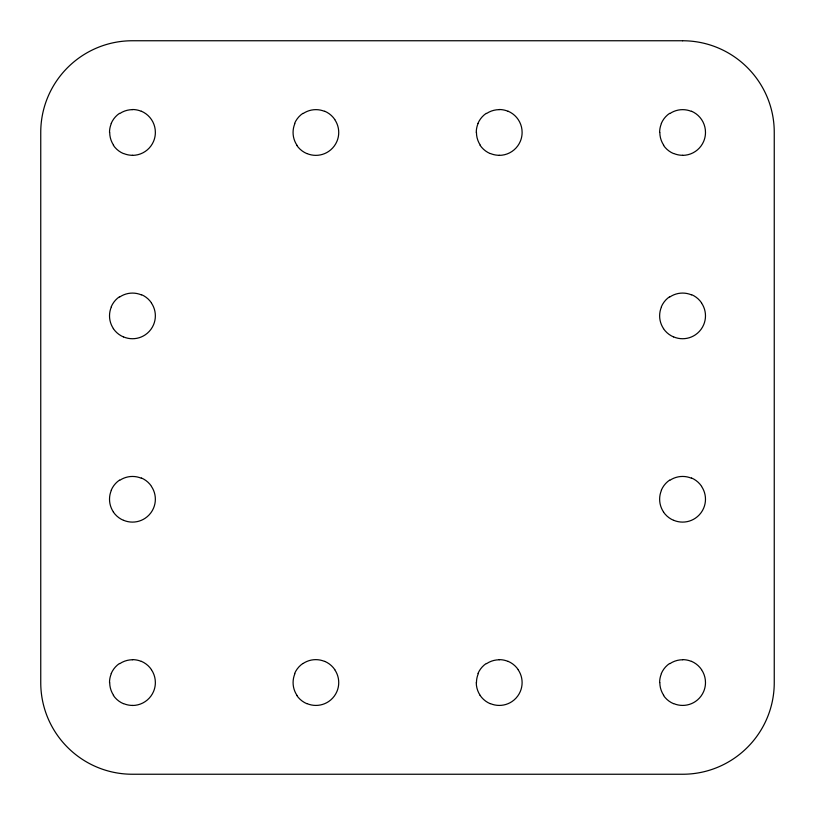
<?xml version="1.0" encoding="UTF-8"?>
<svg xmlns="http://www.w3.org/2000/svg" width="815" height="815" viewBox="0 0 815 815"><rect width="100%" height="100%" fill="white"/><g stroke="black" fill="none" stroke-linecap="round" stroke-linejoin="round"><path stroke-width="1.22" d="M123.595 336.931A22.82 22.82 0 0 0 145.253 334.822A22.993 22.993 0 0 0 153.556 324.737A22.82 22.82 0 0 0 151.447 303.068M119.703 296.996A22.82 22.82 0 0 1 141.362 294.887M123.422 336.931A22.993 22.993 0 0 1 113.336 328.628M111.227 306.786A22.993 22.993 0 0 1 119.53 296.701M141.362 294.592A22.993 22.993 0 0 1 151.447 302.895M113.428 328.628A22.82 22.82 0 0 1 111.319 306.97M132.57 155.298A22.83 22.83 0 0 1 123.646 153.505M113.621 145.253A22.83 22.83 0 0 1 109.709 132.438M119.754 113.56A22.83 22.83 0 0 1 132.57 109.648M132.438 109.516A22.82 22.82 0 0 1 141.362 111.319M123.411 153.566A23.003 23.003 0 0 1 113.326 145.253M111.207 123.411A23.003 23.003 0 0 1 119.52 113.326M141.362 111.217A23.003 23.003 0 0 1 151.447 119.52A22.82 22.82 0 0 1 155.359 132.438A22.83 22.83 0 0 1 153.556 141.362A23.003 23.003 0 0 1 145.253 151.447A22.81 22.81 0 0 1 132.438 155.359M109.516 132.438A22.81 22.81 0 0 1 111.319 123.523M132.57 705.423A22.83 22.83 0 0 1 123.646 703.62M113.621 695.378A22.83 22.83 0 0 1 109.709 682.552M119.754 663.675A22.83 22.83 0 0 1 132.57 659.763M132.438 659.641A22.82 22.82 0 0 1 141.362 661.434M123.411 703.681A23.003 23.003 0 0 1 113.326 695.378M111.207 673.526A23.003 23.003 0 0 1 119.52 663.441M141.362 661.332A23.003 23.003 0 0 1 151.447 669.635M109.516 682.552A22.81 22.81 0 0 1 111.319 673.638M132.438 705.484A22.81 22.81 0 0 0 145.253 701.562A23.003 23.003 0 0 0 153.556 691.477A22.83 22.83 0 0 0 155.359 682.552A22.82 22.82 0 0 0 151.447 669.747M123.595 520.306A22.82 22.82 0 0 0 145.253 518.197A22.983 22.983 0 0 0 153.556 508.112A22.81 22.81 0 0 0 151.447 486.453M119.703 480.361A22.82 22.82 0 0 1 141.362 478.252M123.432 520.306A22.983 22.983 0 0 1 113.346 512.003M111.237 490.161A22.983 22.983 0 0 1 119.54 480.086M141.362 477.967A22.983 22.983 0 0 1 151.447 486.27M113.428 512.003A22.81 22.81 0 0 1 111.319 490.345M334.812 119.693A22.83 22.83 0 0 1 336.931 141.362A22.993 22.993 0 0 1 328.628 151.447A22.82 22.82 0 0 1 306.97 153.566M296.976 145.253A22.83 22.83 0 0 1 294.867 123.585M303.109 113.56A22.83 22.83 0 0 1 324.788 111.441M306.786 153.566A22.993 22.993 0 0 1 296.701 145.253M294.592 123.432A22.993 22.993 0 0 1 302.895 113.346M324.737 111.227A22.993 22.993 0 0 1 334.812 119.53M499.32 155.298A22.83 22.83 0 0 1 490.396 153.505M480.371 145.253A22.83 22.83 0 0 1 476.449 132.438M486.494 113.56A22.83 22.83 0 0 1 499.32 109.648M499.188 109.516A22.82 22.82 0 0 1 508.112 111.319M490.151 153.566A23.003 23.003 0 0 1 480.066 145.253M477.957 123.411A23.003 23.003 0 0 1 486.26 113.326M508.102 111.217A23.003 23.003 0 0 1 518.187 119.52A22.82 22.82 0 0 1 522.109 132.438A22.83 22.83 0 0 1 520.306 141.362A23.003 23.003 0 0 1 512.003 151.447A22.81 22.81 0 0 1 499.188 155.359M476.266 132.438A22.81 22.81 0 0 1 478.069 123.523M302.997 663.553A22.82 22.82 0 0 1 324.655 661.434M306.807 703.681A22.983 22.983 0 0 1 296.721 695.378M294.602 673.557A22.983 22.983 0 0 1 302.905 663.471M324.737 661.362A22.983 22.983 0 0 1 334.822 669.665M334.822 669.828A22.82 22.82 0 0 1 336.931 691.487A22.983 22.983 0 0 1 328.628 701.562A22.82 22.82 0 0 1 307.021 703.62M296.996 695.378A22.82 22.82 0 0 1 294.887 673.72M518.197 669.818A22.82 22.82 0 0 1 520.306 691.487A22.993 22.993 0 0 1 512.003 701.562A22.82 22.82 0 0 1 490.406 703.62M476.469 682.634A22.82 22.82 0 0 1 478.273 673.72M486.514 663.695A22.82 22.82 0 0 1 499.33 659.783M499.188 659.641A22.81 22.81 0 0 1 508.112 661.434M490.172 703.681A22.993 22.993 0 0 1 480.086 695.378M477.967 673.536A22.993 22.993 0 0 1 486.27 663.461M508.112 661.342A22.993 22.993 0 0 1 518.197 669.645M480.178 695.378A22.82 22.82 0 0 1 476.266 682.562M682.695 155.298A22.83 22.83 0 0 1 673.771 153.495M663.746 145.253A22.83 22.83 0 0 1 659.834 132.438M669.879 113.56A22.83 22.83 0 0 1 691.548 111.451M673.536 153.566A22.993 22.993 0 0 1 663.441 145.253M661.332 123.411A22.993 22.993 0 0 1 669.645 113.326M691.477 111.217A22.993 22.993 0 0 1 701.562 119.52A22.81 22.81 0 0 1 705.484 132.438A22.83 22.83 0 0 1 703.681 141.362A22.993 22.993 0 0 1 695.378 151.447A22.82 22.82 0 0 1 682.562 155.359M659.641 132.438A22.81 22.81 0 0 1 661.434 123.523M673.72 336.931A22.83 22.83 0 0 0 695.378 334.822A22.993 22.993 0 0 0 703.681 324.737A22.82 22.82 0 0 0 701.572 303.068M669.818 296.986A22.83 22.83 0 0 1 691.487 294.877M673.547 336.931A22.993 22.993 0 0 1 663.461 328.628M661.352 306.786A22.993 22.993 0 0 1 669.655 296.701M691.487 294.592A22.993 22.993 0 0 1 701.572 302.895M663.553 328.628A22.82 22.82 0 0 1 661.434 306.97M673.72 520.306A22.83 22.83 0 0 0 695.378 518.197A22.983 22.983 0 0 0 703.681 508.112A22.81 22.81 0 0 0 701.572 486.453M669.818 480.351A22.83 22.83 0 0 1 691.487 478.242M673.557 520.306A22.983 22.983 0 0 1 663.471 512.003M661.352 490.161A22.983 22.983 0 0 1 669.665 480.086M691.487 477.967A22.983 22.983 0 0 1 701.572 486.27M663.553 512.003A22.81 22.81 0 0 1 661.434 490.345M673.771 703.62A22.83 22.83 0 0 0 695.44 701.501A22.993 22.993 0 0 0 703.681 691.477A22.83 22.83 0 0 0 705.484 682.552A22.81 22.81 0 0 0 701.572 669.747M663.746 695.378A22.83 22.83 0 0 1 659.834 682.552M669.879 663.675A22.83 22.83 0 0 1 682.695 659.763M682.562 659.641A22.82 22.82 0 0 1 691.487 661.434M673.536 703.681A22.993 22.993 0 0 1 663.441 695.368M661.332 673.526A22.993 22.993 0 0 1 669.645 663.441M691.477 661.332A22.993 22.993 0 0 1 701.562 669.635M659.641 682.552A22.81 22.81 0 0 1 661.434 673.638M682.562 40.75L132.438 40.75A91.29 91.29 0 0 0 96.751 47.963A91.952 91.952 0 0 0 56.408 81.184A91.29 91.29 0 0 0 40.75 132.438L40.75 682.562A91.29 91.29 0 0 0 47.953 718.249A91.952 91.952 0 0 0 81.174 758.582A91.29 91.29 0 0 0 132.438 774.24L682.562 774.25A91.3 91.3 0 0 0 718.249 767.037A91.963 91.963 0 0 0 758.592 733.816A91.28 91.28 0 0 0 774.25 682.562L774.25 132.438A91.28 91.28 0 0 0 767.047 96.751A91.963 91.963 0 0 0 733.826 56.418A91.3 91.3 0 0 0 682.562 40.76"/></g></svg>
